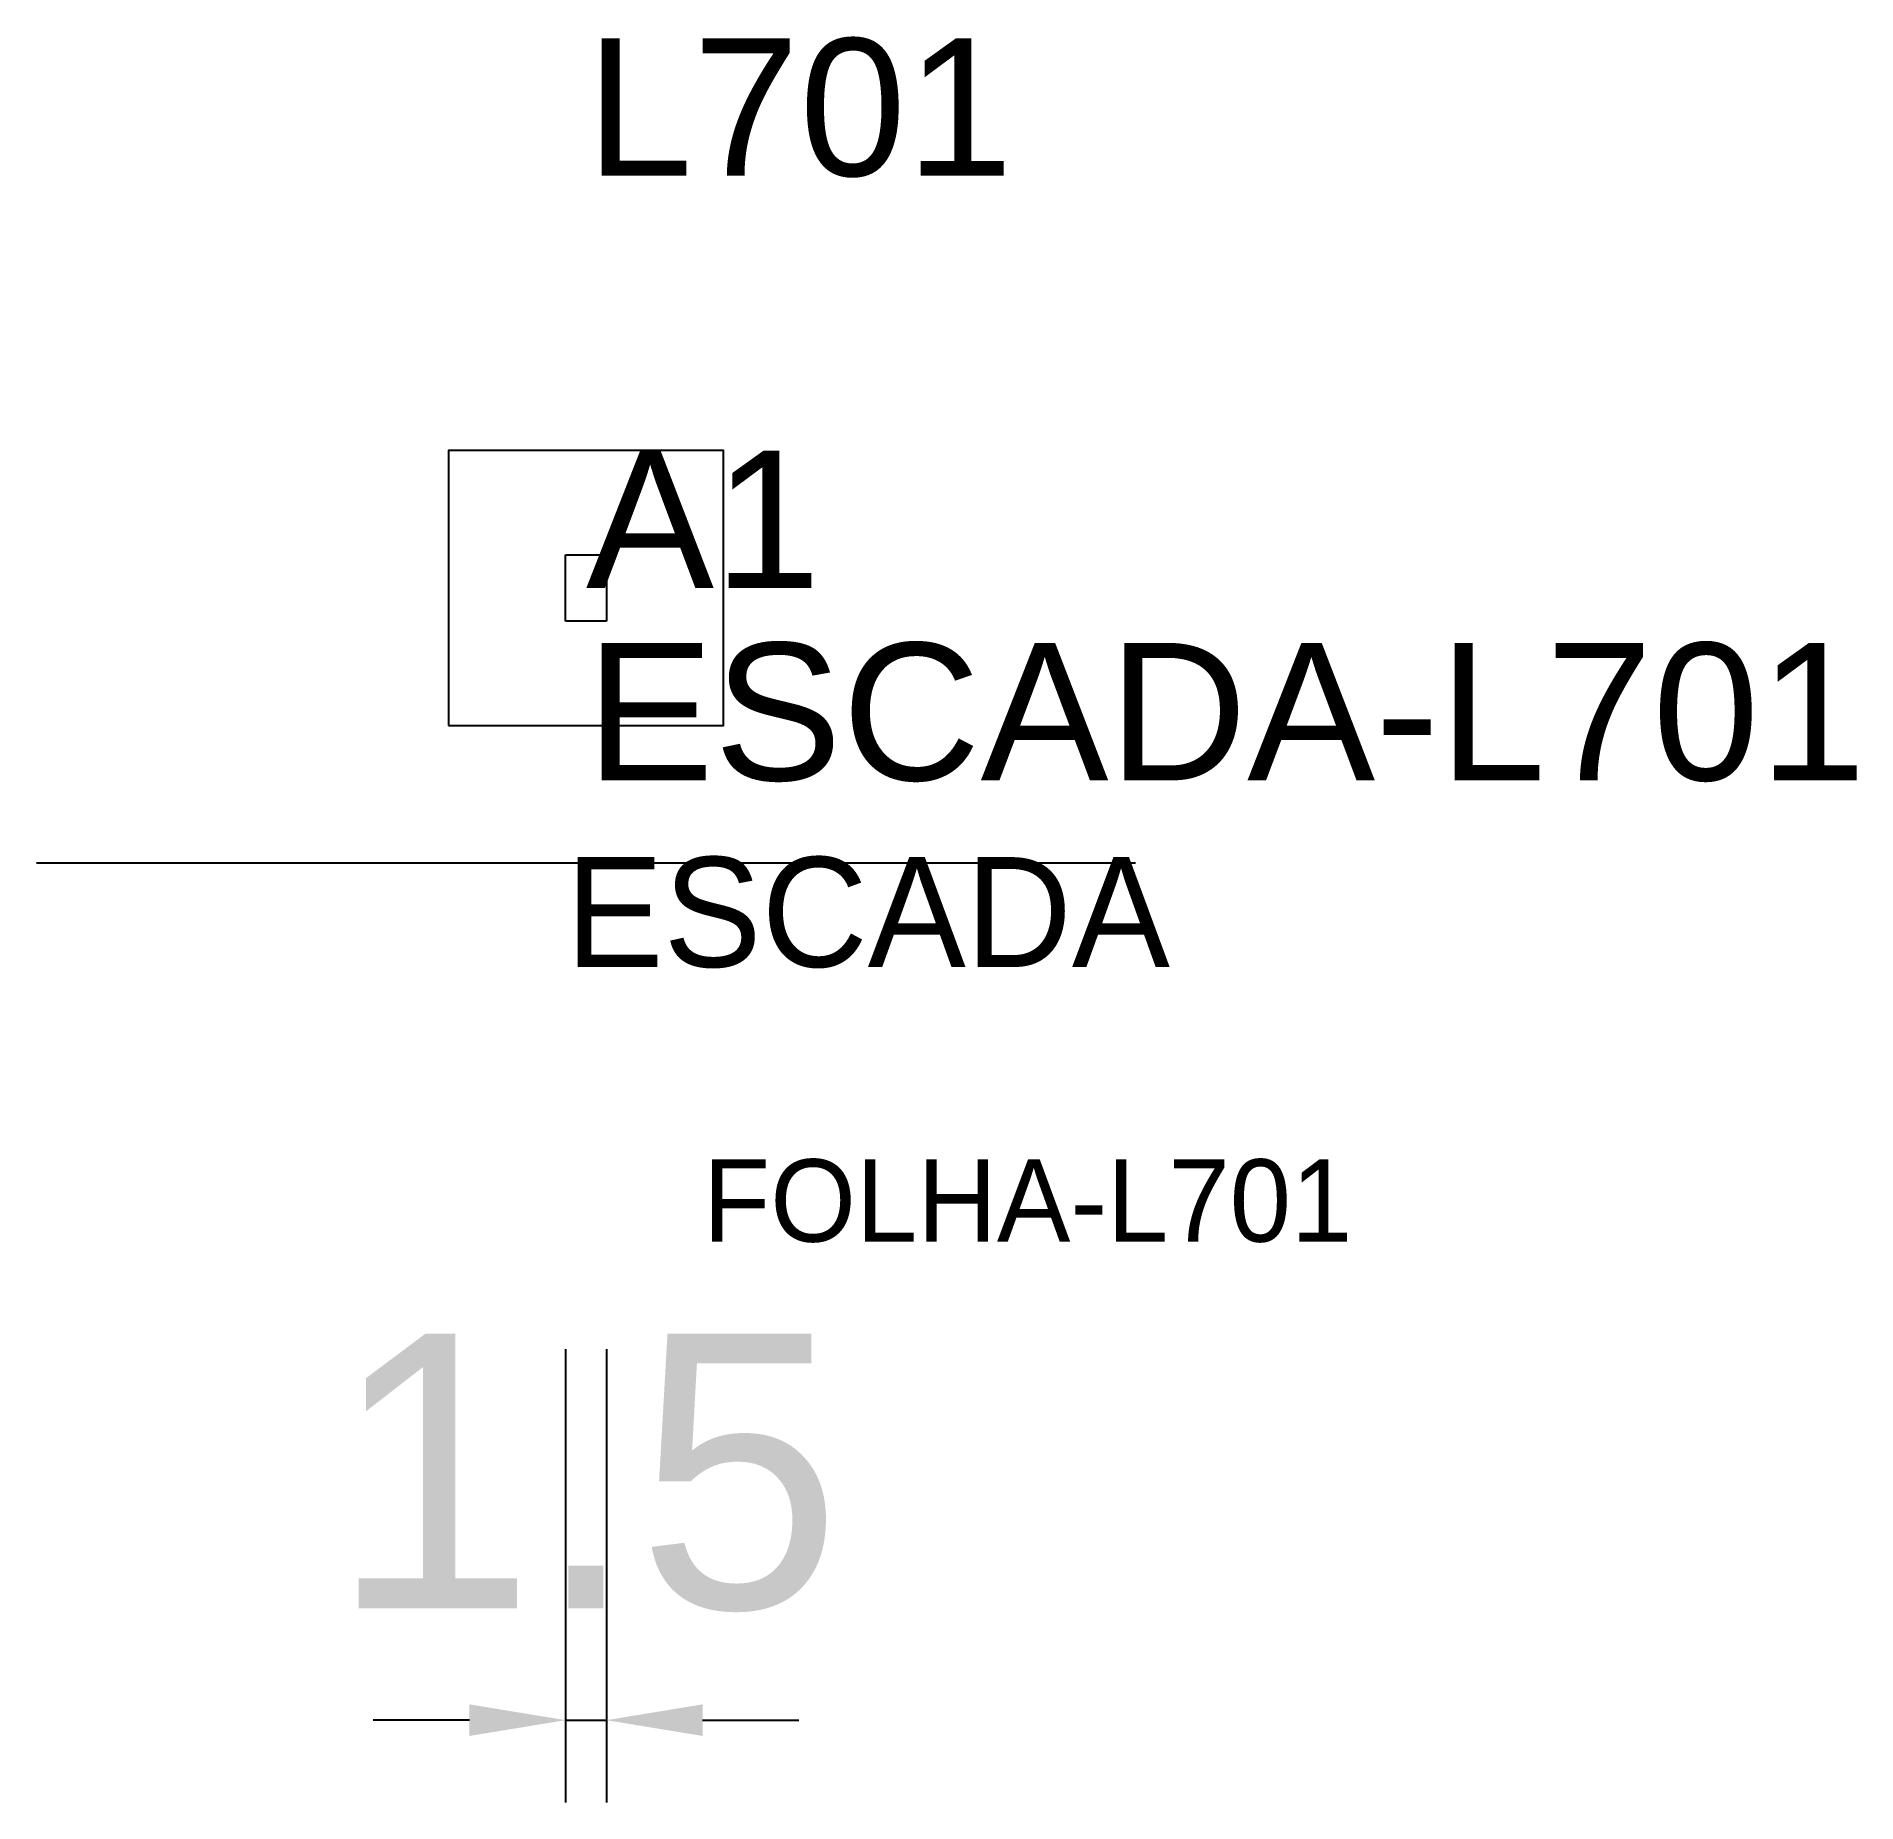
# Model space of a CAD drawing. Header units: metres. Extents: x 202.9 to 269.2, y 156.1 to 220.4.
import ezdxf

# ---------------------------------------------------------------- set-up
doc = ezdxf.new("R2010")
doc.units = ezdxf.units.M
for name, color, linetype in [('3', 3, 'CONTINUOUS'), ('AUX00', 7, 'CONTINUOUS'), ('COTA', 241, 'CONTINUOUS'), ('FOLHA', 255, 'CONTINUOUS'), ('Hachura', 251, 'CONTINUOUS'), ('NOMENCLATURA', 7, 'CONTINUOUS'), ('Nível', 160, 'CONTINUOUS'), ('Painéis', 200, 'CONTINUOUS'), ('Pilares', 5, 'CONTINUOUS'), ('SARR_2.2x7', 40, 'CONTINUOUS')]:
    doc.layers.add(name, color=color, linetype=linetype)
doc.styles.add('ARIAL', font='Arial.ttf')
doc.styles.add('STR_STANDARD', font='arial.ttf')
doc.dimstyles.new('EZ DXF', dxfattribs={"dimtxt": 10, "dimasz": 3.5, "dimexe": 3, "dimexo": 1.5, "dimgap": 1, "dimtad": 1, "dimdec": 1, "dimdsep": 46, "dimcen": 2.5, "dimazin": 3, "dimtfac": 1, "dimtmove": 0, "dimatfit": 3})

msp = doc.modelspace()

# ---------------------------------------------------------------- hatches: boundary and pattern name
at = {"layer": 'Hachura'}
h = msp.add_hatch(dxfattribs=at)
h.set_pattern_fill('ANSI31', scale=50)
h.paths.add_polyline_path([(222.2, 201.5), (223.688532, 201.5), (223.688532, 199.086018), (222.2, 199.086018)])
h = msp.add_hatch(dxfattribs=at)
h.set_pattern_fill('ANSI31', scale=50)
h.paths.add_polyline_path([(222.2, 201.5), (223.688532, 201.5), (223.688532, 199.086018), (222.2, 199.086018)])

# ---------------------------------------------------------------- linework, layer by layer
at = {"layer": 'Painéis', "color": 200}
for p, q in [((222.2, 201.5), (223.688532, 201.5)), ((222.2, 199.086018), (222.2, 201.5)), ((222.2, 201.5), (223.688532, 201.5)), ((222.2, 199.086018), (222.2, 201.5)), ((223.688532, 201.5), (223.688532, 199.086018)), ((223.688532, 201.5), (223.688532, 199.086018)), ((223.688532, 199.086018), (222.2, 199.086018)), ((223.688532, 199.086018), (222.2, 199.086018))]:
    msp.add_line(p, q, dxfattribs=at)
at = {"layer": 'Pilares'}
msp.add_lwpolyline([(217.944266, 195.293009), (227.944266, 195.293009), (227.944266, 205.293009), (217.944266, 205.293009)], close=True, dxfattribs=at)
msp.add_lwpolyline([(217.944266, 195.293009), (227.944266, 195.293009), (227.944266, 205.293009), (217.944266, 205.293009)], close=True, dxfattribs=at)
at = {"layer": 'SARR_2.2x7'}
msp.add_line((202.944266, 190.293009), (242.944266, 190.293009), dxfattribs=at)
msp.add_line((202.944266, 190.293009), (242.944266, 190.293009), dxfattribs=at)

# ---------------------------------------------------------------- texts
at = {"layer": '3', "style": 'STR_STANDARD'}
msp.add_text('A1', height=5, dxfattribs=at).set_placement((222.944266, 200.293009))
msp.add_text('A1', height=5, dxfattribs=at).set_placement((222.944266, 200.293009))
at = {"layer": 'AUX00', "style": 'STR_STANDARD'}
msp.add_text('ESCADA-L701', height=5, dxfattribs=at).set_placement((222.944266, 193.293009))
msp.add_text('ESCADA-L701', height=5, dxfattribs=at).set_placement((222.944266, 193.293009))
at = {"layer": 'FOLHA'}
msp.add_text('FOLHA-L701', height=3, dxfattribs=at).set_placement((227.2, 176.5))
msp.add_text('FOLHA-L701', height=3, dxfattribs=at).set_placement((227.2, 176.5))
at = {"layer": 'NOMENCLATURA', "insert": (222.944266, 220.293009), "char_height": 5, "attachment_point": 1, "style": 'ARIAL'}
msp.add_mtext('L701', dxfattribs=at)
msp.add_mtext('L701', dxfattribs=at)
at = {"layer": 'Nível'}
msp.add_text('ESCADA', height=4, dxfattribs=at).set_placement((222.2, 186.5))
msp.add_text('ESCADA', height=4, dxfattribs=at).set_placement((222.2, 186.5))

# ---------------------------------------------------------------- dimensions: what is measured, and where the dimension line sits
at = {"layer": 'COTA'}
msp.add_linear_dim(base=(222.2, 159.086018), p1=(222.2, 174.086018), p2=(223.688532, 174.086018), dimstyle='EZ DXF', dxfattribs=at).render()
msp.add_linear_dim(base=(222.2, 159.086018), p1=(222.2, 174.086018), p2=(223.688532, 174.086018), dimstyle='EZ DXF', dxfattribs=at).render()

doc.saveas('drawing.dxf')
